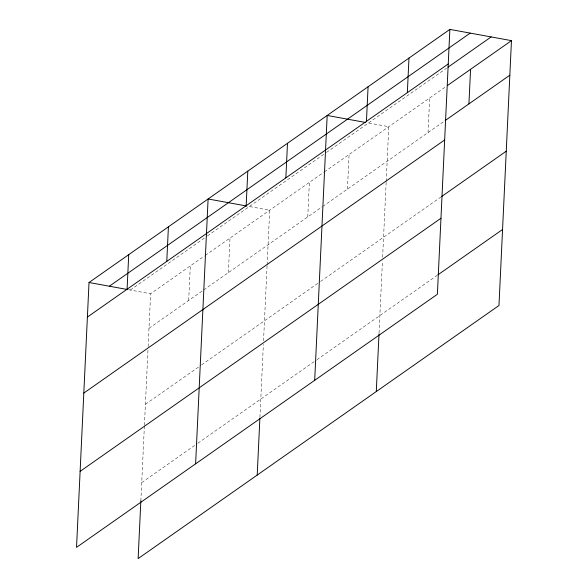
<?xml version="1.0" encoding="UTF-8"?>
<svg xmlns="http://www.w3.org/2000/svg" width="588" height="588" viewBox="0 0 588 588"><rect width="100%" height="100%" fill="white"/><g stroke="black" fill="none" stroke-linecap="round" stroke-linejoin="round"><path stroke-width="0.44" stroke-dasharray="2.94 2.21" d="M140.848 500.917L144.376 426.16M144.42 425.249L147.956 350.286M148.125 346.626L150.616 293.743L204.543 255.92M188.682 300.468L190.314 265.901M228.372 272.626L230.004 238.059M259.925 417.392L263.365 344.45M263.542 340.812L267.077 265.842M267.121 264.931L269.701 210.217L247.629 206.19M307.759 216.943L309.391 182.376M347.457 189.101L349.081 154.534M379.047 332.948L382.443 260.925M382.619 257.287L386.154 182.317M386.198 181.405L388.778 126.692L366.706 122.664M428.042 132.579L429.674 98.012M130.293 290.038L206.682 236.457M207.432 235.928L325.759 152.931M326.509 152.402L446.527 68.223M205.293 255.398L323.62 172.394M324.37 171.872L446.027 86.532M148.992 328.31L202.911 290.487M203.661 289.965L321.989 206.961M322.738 206.439L444.403 121.099M145.405 404.309L200.824 365.435M201.574 364.905L319.901 281.909M320.651 281.38L440.816 197.098M141.715 482.601L197.134 443.734M197.884 443.205L316.212 360.209M316.961 359.68L437.127 275.397M128.552 289.715L150.616 293.743"/><path stroke-width="0.88" d="M449.871 29.4L89.023 282.505L76.536 547.362L437.384 294.257L449.871 29.4L511.464 40.638L498.977 305.495L138.129 558.6L140.848 500.917M127.089 289.23L128.721 254.663M166.779 261.388L168.411 226.821M195.613 463.836L208.108 198.979L246.754 206.035M246.166 205.704L247.798 171.137M257.206 475.075L259.881 418.311M285.864 177.863L287.488 143.296M314.69 380.311L327.185 115.454L365.832 122.51M366.449 121.341L368.081 86.774M376.283 391.549L379.01 333.866M407.344 92.654L408.976 58.087M468.937 103.892L470.569 69.325M109.353 286.216L470.194 33.112M87.399 317.072L448.24 63.967M448.012 67.179L491.142 36.926M447.519 85.488L511.464 40.638M445.145 120.577L509.833 75.205M83.812 393.071L444.66 139.966M441.559 196.576L506.253 151.204M80.122 471.363L440.963 218.258M437.869 274.875L502.556 229.496M89.023 282.505L127.677 289.561"/></g></svg>
